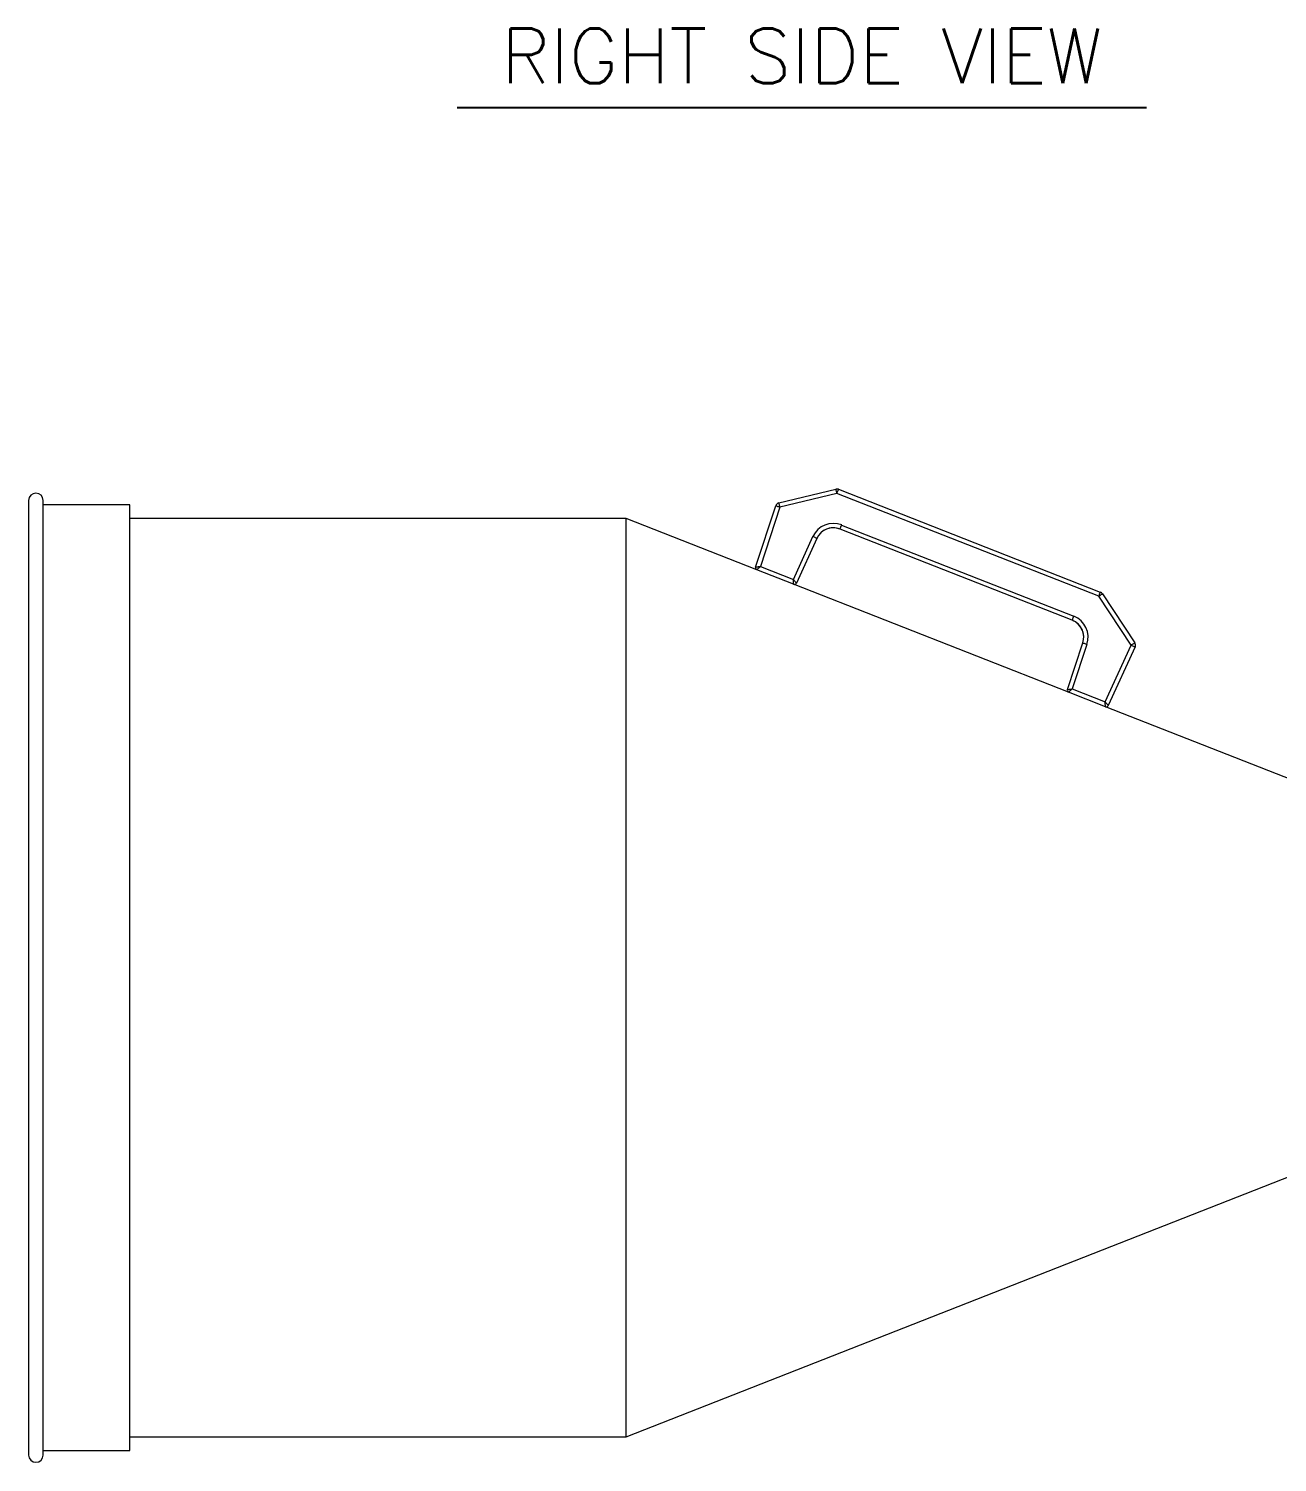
# Model space of a CAD drawing. Extents: x 2 to 136, y 1 to 99.
# Drawn here: x 78.58 to 95.73, y 38.64 to 58.32 of the extents above; entities that cross this region are included whole.
import ezdxf
from ezdxf.enums import TextEntityAlignment as Align

# ---------------------------------------------------------------- set-up
doc = ezdxf.new("R2010")
doc.units = 0
doc.header["$MEASUREMENT"] = 0
doc.linetypes.add('SLD-Solid', pattern=[0])
doc.layers.add('OBJECT', color=7, linetype='CONTINUOUS')
doc.styles.get("Standard").update_dxf_attribs({"font": 'SIMPLEX'})

msp = doc.modelspace()

# ---------------------------------------------------------------- linework, layer by layer
at = {"layer": 'OBJECT', "color": 1}
msp.add_line((84.464, 57.242), (93.928, 57.242), dxfattribs=at)
at = {"layer": 'OBJECT', "linetype": 'SLD-Solid', "lineweight": 15}
for p, q in [((88.882, 51.81), (89.665, 51.999)), ((89.701, 51.997), (93.295, 50.584)), ((78.578, 51.845), (78.578, 38.735)), ((78.778, 38.735), (78.778, 51.845)), ((79.968, 51.784), (78.778, 51.784)), ((79.968, 38.796), (79.968, 51.784)), ((89.679, 51.941), (88.896, 51.752)), ((93.274, 50.529), (89.679, 51.941)), ((86.786, 51.597), (79.968, 51.597)), ((88.579, 50.892), (86.786, 51.597)), ((86.786, 38.983), (86.786, 51.597)), ((88.561, 50.93), (88.839, 51.771)), ((88.896, 51.752), (88.627, 50.938)), ((92.91, 50.199), (89.721, 51.452)), ((89.743, 51.507), (92.932, 50.255)), ((89.08, 50.76), (89.347, 51.347)), ((89.402, 51.323), (89.123, 50.709)), ((89.084, 50.694), (88.579, 50.892)), ((88.627, 50.938), (89.08, 50.76)), ((92.86, 49.21), (89.084, 50.694)), ((93.719, 49.857), (93.274, 50.529)), ((93.324, 50.562), (93.769, 49.891)), ((92.843, 49.248), (93.055, 49.887)), ((93.112, 49.868), (92.909, 49.256)), ((93.361, 49.078), (93.719, 49.857)), ((93.773, 49.832), (93.404, 49.027)), ((92.909, 49.256), (93.361, 49.078)), ((93.366, 49.012), (92.86, 49.21)), ((96.18, 47.906), (93.366, 49.012)), ((86.786, 38.983), (96.18, 42.674)), ((79.968, 38.983), (86.786, 38.983)), ((78.778, 38.796), (79.968, 38.796))]:
    msp.add_line(p, q, dxfattribs=at)
at = {"layer": 'OBJECT', "linetype": 'SLD-Solid', "lineweight": 15, "flags": 128}
for points in [[(89.679, 51.941), (89.676, 51.952), (89.673, 51.963), (89.671, 51.973), (89.669, 51.982), (89.667, 51.989), (89.666, 51.995), (89.665, 51.998), (89.665, 51.999)], [(89.679, 51.941), (89.683, 51.952), (89.687, 51.962), (89.691, 51.972), (89.694, 51.98), (89.697, 51.987), (89.699, 51.992), (89.7, 51.996), (89.701, 51.997)], [(88.896, 51.752), (88.893, 51.764), (88.891, 51.774), (88.888, 51.785), (88.886, 51.793), (88.884, 51.801), (88.883, 51.806), (88.882, 51.809), (88.882, 51.81)], [(88.839, 51.771), (88.84, 51.771), (88.843, 51.77), (88.849, 51.768), (88.856, 51.765), (88.864, 51.763), (88.874, 51.759), (88.885, 51.756), (88.896, 51.752)], [(89.721, 51.452), (89.721, 51.453), (89.723, 51.456), (89.725, 51.461), (89.727, 51.468), (89.731, 51.476), (89.734, 51.486), (89.739, 51.497), (89.743, 51.507)], [(89.402, 51.323), (89.401, 51.323), (89.398, 51.324), (89.393, 51.327), (89.386, 51.33), (89.378, 51.334), (89.368, 51.338), (89.358, 51.343), (89.347, 51.347)], [(88.561, 50.93), (88.563, 50.93), (88.566, 50.93), (88.572, 50.931), (88.581, 50.932), (88.591, 50.933), (88.602, 50.935), (88.614, 50.936), (88.627, 50.938)], [(88.627, 50.938), (88.618, 50.929), (88.609, 50.921), (88.6, 50.913), (88.593, 50.906), (88.587, 50.9), (88.582, 50.896), (88.58, 50.893), (88.579, 50.892)], [(89.08, 50.76), (89.088, 50.75), (89.096, 50.741), (89.104, 50.732), (89.11, 50.724), (89.115, 50.718), (89.119, 50.713), (89.122, 50.71), (89.123, 50.709)], [(89.084, 50.694), (89.084, 50.695), (89.084, 50.699), (89.084, 50.705), (89.083, 50.713), (89.082, 50.723), (89.082, 50.735), (89.081, 50.747), (89.08, 50.76)], [(93.274, 50.529), (93.278, 50.54), (93.282, 50.55), (93.286, 50.56), (93.289, 50.568), (93.292, 50.575), (93.294, 50.58), (93.295, 50.583), (93.295, 50.584)], [(93.274, 50.529), (93.283, 50.535), (93.293, 50.541), (93.301, 50.547), (93.309, 50.552), (93.315, 50.556), (93.32, 50.559), (93.323, 50.561), (93.324, 50.562)], [(92.91, 50.199), (92.91, 50.2), (92.911, 50.203), (92.913, 50.208), (92.916, 50.215), (92.919, 50.224), (92.923, 50.233), (92.927, 50.244), (92.932, 50.255)], [(93.055, 49.887), (93.057, 49.887), (93.06, 49.886), (93.065, 49.884), (93.072, 49.882), (93.081, 49.879), (93.091, 49.876), (93.101, 49.872), (93.112, 49.868)], [(93.719, 49.857), (93.728, 49.864), (93.738, 49.87), (93.746, 49.876), (93.754, 49.881), (93.76, 49.885), (93.765, 49.888), (93.768, 49.89), (93.769, 49.891)], [(93.719, 49.857), (93.729, 49.853), (93.739, 49.848), (93.749, 49.844), (93.757, 49.84), (93.764, 49.837), (93.769, 49.834), (93.772, 49.833), (93.773, 49.832)], [(92.843, 49.248), (92.844, 49.248), (92.848, 49.248), (92.854, 49.249), (92.862, 49.25), (92.872, 49.251), (92.883, 49.253), (92.896, 49.254), (92.909, 49.256)], [(92.909, 49.256), (92.899, 49.247), (92.89, 49.239), (92.882, 49.231), (92.874, 49.224), (92.868, 49.218), (92.864, 49.214), (92.861, 49.211), (92.86, 49.21)], [(93.361, 49.078), (93.37, 49.068), (93.378, 49.059), (93.385, 49.05), (93.392, 49.042), (93.397, 49.036), (93.401, 49.031), (93.403, 49.028), (93.404, 49.027)], [(93.366, 49.012), (93.366, 49.013), (93.365, 49.017), (93.365, 49.023), (93.365, 49.031), (93.364, 49.041), (93.363, 49.053), (93.362, 49.065), (93.361, 49.078)]]:
    msp.add_lwpolyline(points, dxfattribs=at)
at = {"layer": 'OBJECT', "linetype": 'SLD-Solid', "lineweight": 15}
for centre, radius, start, end in [((89.679, 51.941), 0.06, 68.5523, 103.5523), ((78.678, 51.845), 0.1, 0, 180), ((88.896, 51.752), 0.06, 103.5523, 161.7296), ((89.63, 51.219), 0.31, 68.5523, 155.501), ((89.63, 51.219), 0.25, 68.5523, 155.501), ((89.63, 51.219), 0.25, 68.5523, 115.0714), ((88.59, 50.92), 0.03, 161.7296, 248.5523), ((89.095, 50.722), 0.03, 248.5523, 335.501), ((93.274, 50.529), 0.06, 33.5523, 68.5523), ((92.818, 49.966), 0.31, 341.6035, 68.5523), ((92.818, 49.966), 0.25, 341.6035, 68.5523), ((92.818, 49.966), 0.25, 22.0332, 68.5523), ((93.719, 49.857), 0.06, 335.375, 33.5523), ((92.871, 49.238), 0.03, 161.6035, 248.5523), ((93.377, 49.04), 0.03, 248.5523, 335.375), ((78.678, 38.735), 0.1, 180, 0)]:
    msp.add_arc(centre, radius, start, end, dxfattribs=at)
for points, knots in [([(89.524, 51.445), (89.512, 51.439), (89.487, 51.426), (89.462, 51.405), (89.448, 51.39), (89.442, 51.384), (89.441, 51.383), (89.441, 51.383), (89.441, 51.383)], [0, 0, 0, 0, 0.313039, 0.645326, 0.841535, 0.909288, 0.979596, 1, 1, 1, 1]), ([(93.068, 49.977), (93.067, 49.989), (93.065, 50.013), (93.057, 50.043), (93.051, 50.058), (93.05, 50.06)], [0, 0, 0, 0, 0.455351, 0.947746, 1, 1, 1, 1]), ([(93.068, 49.957), (93.068, 49.958), (93.068, 49.958), (93.068, 49.965), (93.069, 49.971), (93.068, 49.977), (93.068, 49.977)], [0, 0, 0, 0, 0.213067, 0.484324, 0.995878, 1, 1, 1, 1])]:
    msp.add_open_spline(points, degree=3, knots=knots, dxfattribs=at)

# ---------------------------------------------------------------- texts
at = {"layer": 'OBJECT', "color": 1}
msp.add_text('RIGHT SIDE VIEW', height=0.75, dxfattribs=at).set_placement((89.196, 57.573), align=Align.CENTER)

doc.saveas('drawing.dxf')
